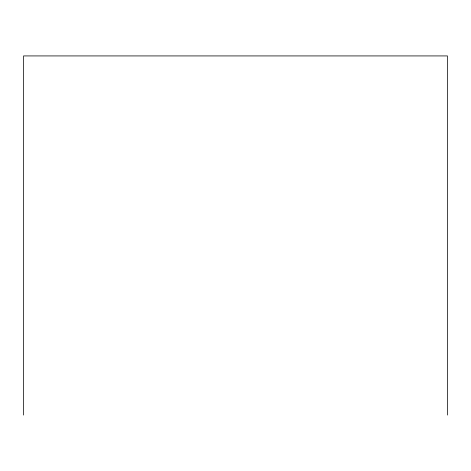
<?xml version="1.0" encoding="UTF-8"?>
<svg xmlns="http://www.w3.org/2000/svg" width="471" height="471" viewBox="0 0 471 471"><rect width="100%" height="100%" fill="white"/><g stroke="black" fill="none" stroke-linecap="round" stroke-linejoin="round"><path stroke-width="0.71" d="M447.45 415.075L447.45 55.925L23.55 55.925L23.55 415.075"/></g></svg>
